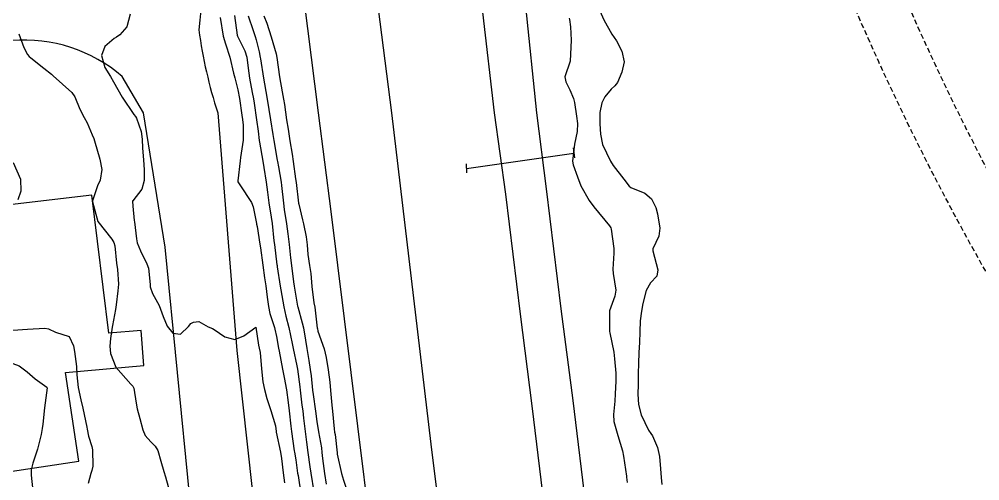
# Model space of a CAD drawing. Header units: metres. Extents: x 292545 to 299085, y 7450245 to 7463078.
# Drawn here: x 296170 to 296262.7, y 7455714.5 to 7455759 of the extents above; entities that cross this region are included whole.
import ezdxf

# ---------------------------------------------------------------- set-up
doc = ezdxf.new("R2010")
doc.units = ezdxf.units.M
doc.linetypes.add('DASHED', pattern=[0.75, 0.5, -0.25])
for name, color, linetype in [('Curvas de Nivel 1m', 11, 'Continuous'), ('Curvas de Nivel 5m', 15, 'Continuous'), ('Edificações', 30, 'Continuous'), ('Linha Férrea', 20, 'Continuous'), ('Pórtico', 62, 'Continuous'), ('Vias Primárias', 230, 'Continuous'), ('Vias Secundárias', 230, 'DASHED')]:
    doc.layers.add(name, color=color, linetype=linetype)

msp = doc.modelspace()

# ---------------------------------------------------------------- linework, layer by layer
at = {"layer": 'Curvas de Nivel 1m', "flags": 128}
for points, elevation in [([(296225.758, 7455760.374), (296226.414, 7455758.908), (296227.183, 7455757.552), (296227.633, 7455756.895), (296228.155, 7455755.898), (296228.353, 7455754.888), (296228.157, 7455753.871), (296227.712, 7455752.894), (296227.464, 7455752.552), (296227.116, 7455752.255), (296226.5, 7455751.515), (296226.215, 7455750.909), (296226.011, 7455749.993), (296226.016, 7455748.911), (296226.081, 7455747.896), (296226.27, 7455746.908), (296227.037, 7455745.296), (296227.314, 7455744.897), (296228.329, 7455743.571), (296228.842, 7455742.882), (296229.002, 7455742.756), (296230.362, 7455742.225), (296230.991, 7455741.67), (296231.424, 7455740.846), (296231.579, 7455740.242), (296231.793, 7455738.842), (296231.703, 7455738.091), (296231.122, 7455736.848), (296231.124, 7455736.655), (296231.608, 7455734.843), (296231.515, 7455734.235), (296230.9, 7455733.601), (296230.504, 7455732.856), (296230.156, 7455731.579), (296230.026, 7455730.863), (296229.921, 7455729.931), (296229.887, 7455728.864), (296229.851, 7455727.841), (296229.776, 7455726.866), (296229.741, 7455725.805), (296229.728, 7455724.866), (296229.703, 7455723.787), (296229.692, 7455722.866), (296229.755, 7455721.873), (296229.995, 7455720.867), (296230.728, 7455719.384), (296230.951, 7455719.082), (296231.097, 7455718.854), (296231.585, 7455717.72), (296231.759, 7455716.844), (296231.871, 7455715.657), (296231.951, 7455714.841), (296231.994, 7455714.168)], 674), ([(296189.408, 7455759.139), (296189.683, 7455757.345), (296189.911, 7455756.597), (296190.335, 7455755.338), (296190.699, 7455753.773), (296190.809, 7455753.333), (296191.116, 7455752.191), (296191.281, 7455751.327), (296191.51, 7455749.747), (296191.567, 7455749.323), (296191.629, 7455748.768), (296191.612, 7455747.322), (296191.38, 7455745.668), (296191.331, 7455745.326), (296191.101, 7455743.416), (296191.107, 7455743.329), (296191.295, 7455743.04), (296192.416, 7455741.309), (296192.579, 7455740.906), (296192.899, 7455739.301), (296192.913, 7455739.251), (296192.96, 7455739.022), (296193.235, 7455737.297), (296193.281, 7455736.953), (296193.516, 7455735.294), (296193.682, 7455734.079), (296193.797, 7455733.296), (296193.954, 7455732.216), (296194.07, 7455731.292), (296194.203, 7455730.636), (296194.643, 7455729.283), (296194.689, 7455729.13), (296194.834, 7455728.404), (296195.038, 7455727.278), (296195.091, 7455727.005), (296195.428, 7455725.274), (296195.58, 7455724.477), (296195.789, 7455723.27), (296195.962, 7455722.067), (296196.049, 7455721.267), (296196.207, 7455719.789), (296196.27, 7455719.265), (296196.553, 7455717.413), (296196.576, 7455717.261), (296196.692, 7455716.525), (296196.876, 7455715.258), (296196.914, 7455715.014), (296197.179, 7455713.255)], 679), ([(296190.796, 7455759.334), (296191.049, 7455757.457), (296191.086, 7455757.331), (296191.171, 7455757.141), (296191.786, 7455755.948), (296191.961, 7455755.318), (296192.1, 7455754.273), (296192.24, 7455753.313), (296192.504, 7455751.917), (296192.62, 7455751.307), (296192.684, 7455750.891), (296192.92, 7455749.302), (296193.066, 7455748.194), (296193.18, 7455747.299), (296193.203, 7455747.147), (296193.526, 7455745.295), (296193.63, 7455744.691), (296193.852, 7455743.292), (296193.978, 7455742.311), (296194.114, 7455741.289), (296194.332, 7455739.924), (296194.421, 7455739.285), (296194.588, 7455737.642), (296194.633, 7455737.283), (296194.88, 7455735.314), (296194.887, 7455735.28), (296194.888, 7455735.256), (296194.911, 7455735.131), (296195.202, 7455733.277), (296195.261, 7455732.903), (296195.536, 7455731.273), (296195.743, 7455730.382), (296196.028, 7455729.268), (296196.337, 7455727.756), (296196.434, 7455727.264), (296196.798, 7455725.58), (296196.86, 7455725.259), (296197.094, 7455723.574), (296197.132, 7455723.255), (296197.297, 7455721.791), (296197.365, 7455721.251), (296197.452, 7455720.544), (296197.599, 7455719.251), (296197.737, 7455718.226), (296197.874, 7455717.248), (296198.055, 7455715.874), (296198.148, 7455715.245), (296198.438, 7455713.459)], 678), ([(296192.11, 7455759.316), (296192.589, 7455757.902), (296192.781, 7455757.306), (296192.874, 7455757.008), (296193.158, 7455755.827), (296193.275, 7455755.299), (296193.304, 7455755.146), (296193.581, 7455753.296), (296193.675, 7455752.744), (296193.953, 7455751.292), (296194.111, 7455750.271), (296194.256, 7455749.288), (296194.474, 7455747.874), (296194.57, 7455747.285), (296194.911, 7455745.404), (296194.934, 7455745.281), (296195.028, 7455744.748), (296195.279, 7455743.277), (296195.327, 7455742.958), (296195.504, 7455741.275), (296195.587, 7455740.664), (296195.801, 7455739.272), (296195.932, 7455738.291), (296196.046, 7455737.269), (296196.201, 7455735.99), (296196.289, 7455735.266), (296196.474, 7455733.687), (296196.535, 7455733.264), (296196.864, 7455731.348), (296196.882, 7455731.26), (296197.329, 7455729.734), (296197.429, 7455729.251), (296197.634, 7455728.051), (296197.765, 7455727.246), (296197.944, 7455726.104), (296198.09, 7455725.241), (296198.176, 7455724.629), (296198.313, 7455723.237), (296198.364, 7455722.832), (296198.599, 7455721.232), (296198.738, 7455720.244), (296198.89, 7455719.237), (296199.165, 7455717.69), (296199.219, 7455717.232), (296199.277, 7455716.649), (296199.46, 7455715.228), (296199.635, 7455714.198)], 677), ([(296193.63, 7455759.296), (296193.898, 7455758.587), (296194.331, 7455757.288), (296194.805, 7455755.635), (296194.875, 7455755.283), (296195.135, 7455753.442), (296195.16, 7455753.28), (296195.166, 7455753.246), (296195.519, 7455751.276), (296195.598, 7455750.775), (296195.818, 7455749.273), (296195.958, 7455748.382), (296196.14, 7455747.269), (296196.337, 7455745.97), (296196.44, 7455745.266), (296196.683, 7455743.597), (296196.726, 7455743.263), (296196.969, 7455741.274), (296196.982, 7455741.176), (296197.36, 7455739.647), (296197.451, 7455739.253), (296197.71, 7455738.008), (296197.787, 7455737.247), (296197.866, 7455736.309), (296198.035, 7455735.243), (296198.137, 7455734.473), (296198.244, 7455733.24), (296198.441, 7455731.664), (296198.528, 7455731.235), (296198.582, 7455730.956), (296198.776, 7455729.231), (296198.785, 7455729.173), (296198.84, 7455728.941), (296199.448, 7455727.224), (296199.638, 7455726.395), (296199.828, 7455725.22), (296199.975, 7455724.024), (296200.052, 7455723.217), (296200.188, 7455721.787), (296200.249, 7455721.215), (296200.405, 7455719.536), (296200.444, 7455719.214), (296200.48, 7455718.973), (296200.683, 7455717.21), (296200.701, 7455717.078), (296201.114, 7455715.206), (296201.308, 7455714.562), (296201.735, 7455713.199)], 676), ([(296170.003, 7455757.578), (296170.484, 7455756.249), (296170.84, 7455755.565), (296170.982, 7455755.394), (296171.15, 7455755.257), (296172.41, 7455754.278), (296173.134, 7455753.681), (296173.296, 7455753.538), (296175.109, 7455751.915), (296175.384, 7455751.516), (296175.88, 7455750.298), (296176.3, 7455749.502), (296176.564, 7455748.984), (296177.067, 7455747.849), (296177.206, 7455747.489), (296177.274, 7455747.274), (296177.804, 7455745.482), (296178.005, 7455744.498), (296177.837, 7455743.482), (296177.561, 7455742.928), (296177.091, 7455741.489), (296177.083, 7455741.387), (296177.604, 7455739.484), (296178.946, 7455737.777), (296179.153, 7455737.468), (296179.249, 7455737.156), (296179.417, 7455735.465), (296179.498, 7455734.873), (296179.587, 7455733.463), (296179.544, 7455732.805), (296179.389, 7455731.465), (296179.305, 7455731.027), (296179.025, 7455729.468), (296179.002, 7455729.308), (296178.83, 7455728.216), (296178.76, 7455727.471), (296178.813, 7455726.78), (296179.339, 7455725.465), (296180.777, 7455723.81), (296180.972, 7455723.644), (296181.083, 7455723.445), (296181.305, 7455721.989), (296181.411, 7455721.44), (296181.649, 7455720.527), (296181.939, 7455719.432), (296182.178, 7455718.888), (296182.711, 7455718.265), (296183.13, 7455717.846), (296183.386, 7455717.42), (296183.672, 7455716.395), (296183.984, 7455715.41), (296184.149, 7455714.889), (296184.54, 7455713.402)], 681), ([(296169.451, 7455745.163), (296170.151, 7455743.579), (296170.171, 7455742.403), (296169.892, 7455741.581)], 682), ([(296169.394, 7455729.027), (296170.839, 7455729.13), (296172.512, 7455729.217), (296172.839, 7455729.139), (296173.535, 7455728.834), (296174.832, 7455728.411), (296175.255, 7455727.516), (296175.373, 7455726.956), (296175.559, 7455725.512), (296175.589, 7455724.708), (296175.701, 7455723.511), (296175.964, 7455722.304), (296176.158, 7455721.506), (296176.549, 7455719.678), (296176.581, 7455719.501), (296176.716, 7455718.821), (296177.02, 7455717.81), (296177.095, 7455717.494), (296177.112, 7455715.918), (296177.027, 7455715.495), (296176.947, 7455715.228), (296176.664, 7455714.248)], 682), ([(296168.8, 7455726.033), (296170.029, 7455725.578), (296170.787, 7455725.021), (296171.557, 7455724.335), (296172.674, 7455723.541), (296172.711, 7455723.48), (296172.476, 7455721.544), (296172.289, 7455719.987), (296172.232, 7455719.547), (296172.14, 7455718.971), (296171.8, 7455717.554), (296171.339, 7455716.21), (296171.174, 7455715.563), (296171.18, 7455715.058), (296171.339, 7455713.56)], 683)]:
    msp.add_lwpolyline(points, dxfattribs=dict(at, elevation=elevation))
at = {"layer": 'Curvas de Nivel 5m', "flags": 128}
for points, elevation in [([(296180.741, 7455759.455), (296180.39, 7455758.253), (296179.739, 7455757.464), (296179.393, 7455757.245), (296179.169, 7455757.123), (296178.292, 7455756.348), (296177.962, 7455755.482), (296178.285, 7455754.335), (296178.819, 7455753.473), (296179.125, 7455752.96), (296179.961, 7455751.461), (296181.086, 7455749.806), (296181.246, 7455749.609), (296181.334, 7455749.446), (296181.778, 7455748.148), (296181.876, 7455747.438), (296181.925, 7455746.561), (296182.017, 7455745.435), (296182.069, 7455744.48), (296182.072, 7455743.434), (296181.843, 7455742.594), (296180.984, 7455741.499), (296180.958, 7455741.475), (296180.95, 7455741.45), (296180.978, 7455740.978), (296181.114, 7455739.597), (296181.131, 7455739.447), (296181.331, 7455737.829), (296181.414, 7455737.443), (296181.716, 7455736.653), (296182.342, 7455735.429), (296182.481, 7455734.999), (296182.644, 7455733.424), (296182.666, 7455733.199), (296182.884, 7455732.542), (296183.526, 7455731.413), (296183.919, 7455730.348), (296184.286, 7455729.406), (296184.836, 7455728.745), (296185.594, 7455728.634), (296186.356, 7455729.385), (296186.575, 7455729.654), (296186.847, 7455729.804), (296187.334, 7455729.859), (296188.261, 7455729.359), (296188.662, 7455729.174), (296188.84, 7455729.08), (296189.862, 7455728.368), (296190.831, 7455728.118), (296191.677, 7455728.479), (296192.843, 7455729.31), (296193.101, 7455727.582), (296193.16, 7455727.305), (296193.25, 7455726.869), (296193.401, 7455725.301), (296193.525, 7455724.043), (296193.687, 7455723.296), (296193.917, 7455722.445), (296194.283, 7455721.287), (296194.731, 7455719.803), (296194.8, 7455719.279), (296194.811, 7455719.19), (296195.213, 7455717.275), (296195.313, 7455716.654), (296195.477, 7455715.272), (296195.604, 7455714.33)], 680), ([(296223.061, 7455759.095), (296223.084, 7455758.951), (296223.192, 7455758.25), (296223.27, 7455756.949), (296223.153, 7455754.95), (296222.661, 7455753.424), (296222.729, 7455752.954), (296223.115, 7455752.164), (296223.491, 7455751.329), (296223.57, 7455750.943), (296223.781, 7455749.631), (296223.874, 7455748.938), (296223.836, 7455748.174), (296223.563, 7455746.942), (296223.385, 7455745.294), (296223.449, 7455744.944), (296223.877, 7455743.793), (296224.179, 7455742.933), (296224.992, 7455741.524), (296225.456, 7455740.915), (296226.965, 7455739.089), (296227.072, 7455738.899), (296227.113, 7455738.746), (296227.369, 7455736.896), (296227.378, 7455736.446), (296227.269, 7455734.896), (296227.306, 7455734.499), (296227.555, 7455732.893), (296227.467, 7455732.311), (296226.951, 7455730.899), (296226.937, 7455730.824), (296226.963, 7455728.899), (296226.979, 7455728.761), (296227.36, 7455726.895), (296227.447, 7455726.253), (296227.555, 7455724.892), (296227.554, 7455724.123), (296227.502, 7455722.893), (296227.471, 7455722.184), (296227.349, 7455720.894), (296227.386, 7455720.244), (296227.757, 7455718.89), (296228.202, 7455717.391), (296228.304, 7455716.884), (296228.584, 7455714.971), (296228.602, 7455714.881), (296228.668, 7455714.362)], 675)]:
    msp.add_lwpolyline(points, dxfattribs=dict(at, elevation=elevation))
at = {"layer": 'Edificações'}
msp.add_lwpolyline([(296177.014, 7455742.024), (296165.227, 7455740.644), (296166.73, 7455727.803), (296155.831, 7455726.527), (296158.834, 7455696.282), (296138.651, 7455693.144), (296150.326, 7455642.835), (296154.076, 7455637.813), (296169.911, 7455637.537), (296169.827, 7455632.721), (296191.846, 7455632.215), (296189.336, 7455657.092), (296180.902, 7455657.436), (296175.585, 7455677.934), (296157.028, 7455673.28), (296155.459, 7455681.76), (296173.077, 7455684.882), (296168.496, 7455715.323), (296175.76, 7455716.416), (296174.475, 7455724.955), (296182.059, 7455725.624), (296181.798, 7455728.99), (296178.681, 7455728.748)], close=True, dxfattribs=at)
at = {"layer": 'Linha Férrea', "linetype": 'Continuous'}
for points in [[(296214.702, 7455759.667), (296215.838, 7455749.95), (296216.914, 7455742.116), (296218.323, 7455730.577), (296219.457, 7455721.74), (296220.774, 7455710.914), (296221.871, 7455702.316), (296223.297, 7455690.941), (296224.468, 7455680.99), (296225.656, 7455672.319), (296226.046, 7455668.05), (296227.255, 7455658.092), (296228.256, 7455650.044), (296229.442, 7455640.775), (296230.544, 7455632.214), (296231.917, 7455621.014), (296233.135, 7455610.784), (296234.43, 7455600.4), (296235.377, 7455592.317), (296236.556, 7455582.744), (296237.678, 7455573.654), (296238.547, 7455566.46), (296239.359, 7455560.271), (296241.391, 7455544.159)], [(296245.376, 7455544.628), (296243.338, 7455560.783), (296242.528, 7455566.961), (296241.66, 7455574.14), (296240.538, 7455583.234), (296239.361, 7455592.796), (296238.413, 7455600.882), (296237.118, 7455611.269), (296235.9, 7455621.496), (296234.525, 7455632.714), (296233.422, 7455641.284), (296232.236, 7455650.546), (296231.237, 7455658.582), (296230.036, 7455668.474), (296229.643, 7455672.775), (296228.448, 7455681.497), (296227.28, 7455691.425), (296225.851, 7455702.819), (296224.755, 7455711.41), (296223.438, 7455722.238), (296222.304, 7455731.075), (296220.893, 7455742.632), (296219.958, 7455749.95), (296218.895, 7455760.237)]]:
    msp.add_lwpolyline(points, dxfattribs=at)
at = {"layer": 'Pórtico'}
for points in [[(296223.433, 7455746.597), (296223.569, 7455745.629)], [(296213.146, 7455744.614), (296223.508, 7455746.067)], [(296213.127, 7455745.049), (296213.165, 7455744.178)]]:
    msp.add_lwpolyline(points, dxfattribs=at)
at = {"layer": 'Vias Primárias'}
for points in [[(296230.8, 7455552.801), (296227.142, 7455578.693), (296222.952, 7455609.322), (296218.456, 7455647.113), (296214.418, 7455680.722), (296209.77, 7455718.051), (296205.973, 7455749.95), (296199.301, 7455801.848), (296192.396, 7455859.6), (296184.775, 7455921.995), (296178.225, 7455973.074), (296171.207, 7456030.003), (296164.899, 7456077.717), (296158.108, 7456131.328), (296147.39, 7456202.074), (296138.101, 7456253.033), (296131.076, 7456300.181), (296126.276, 7456345.747, -0.455486), (296128.745, 7456349.375, 0.018439), (296147.209, 7456352.406, 0.117824), (296175.422, 7456360.422), (296216.241, 7456374.745), (296257.325, 7456386.858), (296335.168, 7456409.957)], [(296187.34, 7455773.354, -0.058124), (296187.34, 7455757.942, 0.043129), (296189.17, 7455749.95), (296191.022, 7455727.053), (296199.126, 7455653.732), (296208.48, 7455560.63, 0.879697), (296219.387, 7455562.27, 0.025355), (296219.904, 7455580.933), (296210.712, 7455651.746), (296206.502, 7455689.019), (296200.118, 7455740.471), (296198.9, 7455749.95), (296192.029, 7455804.059)]]:
    msp.add_lwpolyline(points, format="xyb", dxfattribs=at)
msp.add_lwpolyline([(296127.405, 7455749.95, 0.235083), (296126.249, 7455738.153), (296147.25, 7455636.686), (296152.779, 7455599.834), (296154.483, 7455600.315, 0.375374), (296166.502, 7455592.324, 0.070815), (296185.61, 7455596.059, 0.074167), (296190.885, 7455597.911, 0.340999), (296196.767, 7455611.15), (296190.056, 7455676.649), (296184.1, 7455737.013), (296182.007, 7455749.95), (296179.953, 7455753.455, 0.201088), (296169.329, 7455756.931), (296134.541, 7455752.876, 0.228139)], format="xyb", close=True, dxfattribs=at)
at = {"layer": 'Vias Secundárias'}
for points in [[(296356.185, 7455749.95), (296361.949, 7455725.836, -0.366474), (296352.759, 7455707.651, -0.129366), (296337.325, 7455705.428), (296287.792, 7455706.644, -0.11299), (296240.308, 7455808.051, -0.000154), (296229.254, 7455862.191, -0.091331), (296222.712, 7455932.721, 0.051039), (296215.279, 7455996.09, -0.021235), (296209.035, 7456085.943, 0.00989), (296201.544, 7456168.072)], [(296337.207, 7455700.599), (296285.403, 7455701.871, -0.115287), (296235.581, 7455807.057, -0.000153), (296224.556, 7455861.053, -0.090785), (296217.878, 7455932.899, 0.051045), (296210.508, 7455995.292, 0.025808), (296199.906, 7456085.701, 0.028859), (296188.693, 7456165.638, 0.009877)]]:
    msp.add_lwpolyline(points, format="xyb", dxfattribs=at)

doc.saveas('drawing.dxf')
